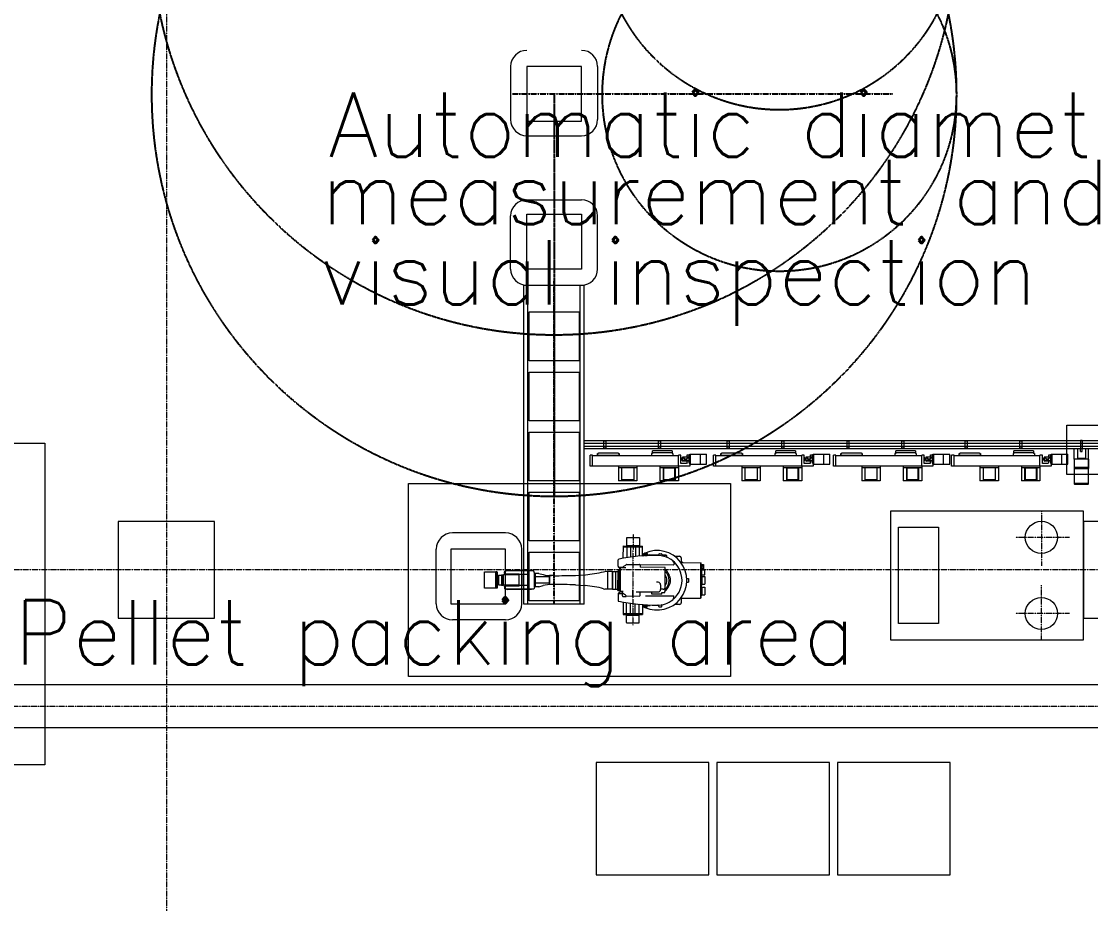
# Model space of a CAD drawing. Extents: x -59767 to 1106559, y -1290 to 1129522.
# Drawn here: x 79307 to 85953, y 280020 to 285505 of the extents above; entities that cross this region are included whole.
import ezdxf

# ---------------------------------------------------------------- set-up
doc = ezdxf.new("R2010")
doc.units = 0
doc.linetypes.add('CENTER', pattern=[2, 1.25, -0.25, 0.25, -0.25])
doc.linetypes.add('HID', pattern=[3, 2, -1])
doc.layers.add('1', color=2, linetype='CONTINUOUS')
for name, color, linetype, lineweight in [('COLUMN', 2, 'CONTINUOUS', 9), ('TEXT', 3, 'CONTINUOUS', 9), ('중간선', 5, 'CONTINUOUS', 9), ('중심선', 1, 'CENTER', 9)]:
    doc.layers.add(name, color=color, linetype=linetype, lineweight=lineweight)
doc.styles.get("Standard").update_dxf_attribs({"font": 'romans.shx', "bigfont": 'whtgtxt.shx'})

# ---------------------------------------------------------------- blocks, each defined once
blk = doc.blocks.new('column600')
at = {"layer": 'COLUMN', "linetype": 'Continuous'}
blk.add_lwpolyline([(-300, -300), (300, -300), (300, 300), (-300, 300)], close=True, dxfattribs=at)

msp = doc.modelspace()

# ---------------------------------------------------------------- linework, layer by layer
at = {"layer": '1', "linetype": 'CENTER', "lineweight": -3}
msp.add_line((82360.5, 285054.4), (84722.7, 285054.4), dxfattribs=at)
at = {"layer": '1', "linetype": 'HID'}
msp.add_line((82618.3, 285054.4), (82618.3, 282550.5, -1), dxfattribs=at)
at = {"layer": '1', "linetype": 'HID', "ltscale": 0.5}
for centre, radius in [((82618.3, 286054.4), 2500), ((82618.3, 285050.5), 2500), ((84018.3, 286054.4), 1100), ((84018.3, 285050.5), 1100)]:
    msp.add_circle(centre, radius, dxfattribs=at)
at = {"layer": '중간선'}
for p, q in [((82348, 285224.8), (82348, 284894)), ((82888.6, 285224.8), (82888.6, 284894)), ((82448, 284794), (82788.6, 284794)), ((82448, 284395.7), (82788.6, 284395.7)), ((82348, 283964.9), (82348, 284295.7)), ((82888.6, 283964.9), (82888.6, 284295.7)), ((82430.8, 283864.2), (82805.8, 283864.2)), ((82430.8, 281882.2), (82430.8, 283864.2)), ((82448, 283864.2), (82788.6, 283864.2)), ((82455.8, 281882.2), (82455.8, 283864.2)), ((82780.8, 281882.2), (82780.8, 283864.2)), ((82805.8, 281882.2), (82805.8, 283864.2)), ((82805.8, 282883.2), (86279.7, 282883.2)), ((82805.8, 282863.2), (86279.7, 282863.2)), ((82939, 282894.7), (82924.5, 282894.7)), ((82924.5, 282894.7), (82924.5, 282851.7)), ((82939, 282851.7), (82924.5, 282851.7)), ((82939, 282894.7), (82939, 282851.7)), ((83279, 282894.7), (83264.5, 282894.7)), ((83264.5, 282894.7), (83264.5, 282851.7)), ((83279, 282851.7), (83264.5, 282851.7)), ((83279, 282894.7), (83279, 282851.7)), ((83705.6, 282894.7), (83691.1, 282894.7)), ((83691.1, 282894.7), (83691.1, 282851.7)), ((83705.6, 282851.7), (83691.1, 282851.7)), ((83705.6, 282894.7), (83705.6, 282851.7)), ((84045.6, 282894.7), (84031.1, 282894.7)), ((84031.1, 282894.7), (84031.1, 282851.7)), ((84045.6, 282851.7), (84031.1, 282851.7)), ((84045.6, 282894.7), (84045.6, 282851.7)), ((84451.1, 282894.7), (84436.6, 282894.7)), ((84436.6, 282894.7), (84436.6, 282851.7)), ((84451.1, 282851.7), (84436.6, 282851.7)), ((84451.1, 282894.7), (84451.1, 282851.7)), ((84791.1, 282894.7), (84776.6, 282894.7)), ((84776.6, 282894.7), (84776.6, 282851.7)), ((84791.1, 282851.7), (84776.6, 282851.7)), ((84791.1, 282894.7), (84791.1, 282851.7)), ((85185.9, 282894.7), (85171.4, 282894.7)), ((85171.4, 282894.7), (85171.4, 282851.7)), ((85185.9, 282851.7), (85171.4, 282851.7)), ((85185.9, 282894.7), (85185.9, 282851.7)), ((85525.9, 282894.7), (85511.4, 282894.7)), ((85511.4, 282894.7), (85511.4, 282851.7)), ((85525.9, 282851.7), (85511.4, 282851.7)), ((85525.9, 282894.7), (85525.9, 282851.7)), ((85891, 282895.2), (85891, 282900.2)), ((85891, 282900.2), (85900, 282900.2)), ((85891, 282895.2), (85891, 282851.2)), ((85900, 282895.2), (85900, 282900.2)), ((85900, 282895.2), (85900, 282851.2)), ((82857.1, 282807.7), (82842.1, 282807.7)), ((82842.1, 282738.7), (82842.1, 282807.7)), ((82857.1, 282738.7), (82857.1, 282807.7)), ((83390.9, 282804.7), (82857.1, 282804.7)), ((82888.8, 282817.7), (82894.3, 282817.7)), ((82888.8, 282805.7), (82888.8, 282817.7)), ((83021.8, 282805.7), (82888.8, 282805.7)), ((82894.3, 282822.7), (83016.3, 282822.7)), ((82894.3, 282817.7), (82894.3, 282822.7)), ((83016.3, 282822.7), (83016.3, 282817.7)), ((83016.3, 282817.7), (83021.8, 282817.7)), ((83021.8, 282817.7), (83021.8, 282805.7)), ((83224.1, 282817.7), (83224.1, 282805.7)), ((83229.6, 282817.7), (83224.1, 282817.7)), ((83224.1, 282805.7), (83357.1, 282805.7)), ((83351.6, 282834.7), (83229.6, 282834.7)), ((83229.6, 282822.7), (83229.6, 282834.7)), ((83351.6, 282822.7), (83229.6, 282822.7)), ((83229.6, 282822.7), (83229.6, 282817.7)), ((83351.6, 282834.7), (83351.6, 282822.7)), ((83351.6, 282822.7), (83351.6, 282817.7)), ((83357.1, 282817.7), (83351.6, 282817.7)), ((83357.1, 282817.7), (83357.1, 282805.7)), ((83390.9, 282738.7), (83390.9, 282807.7)), ((83405.9, 282807.7), (83390.9, 282807.7)), ((83405.9, 282756.7), (83405.9, 282807.7)), ((83409.9, 282791.7), (83405.9, 282791.7)), ((83409.9, 282775.7), (83409.9, 282791.7)), ((83416.4, 282787.7), (83409.9, 282787.7)), ((83416.4, 282796.2), (83416.4, 282771.2)), ((83416.4, 282796.2), (83456.4, 282771.2)), ((83416.4, 282771.2), (83456.4, 282796.2)), ((83445.9, 282810.7), (83460.9, 282810.7)), ((83445.9, 282796.2), (83445.9, 282810.7)), ((83456.4, 282796.2), (83456.4, 282771.2)), ((83456.4, 282790.7), (83457.9, 282790.7)), ((83457.9, 282808.7), (83460.9, 282808.7)), ((83457.9, 282758.7), (83457.9, 282808.7)), ((83460.9, 282814.7), (83565.4, 282814.7)), ((83460.9, 282752.7), (83460.9, 282814.7)), ((83460.9, 282810.7), (83460.9, 282738.7)), ((83466.9, 282752.7), (83466.9, 282814.7)), ((83527.4, 282752.7), (83527.4, 282814.7)), ((83565.4, 282752.7), (83565.4, 282814.7)), ((83623.7, 282807.7), (83608.7, 282807.7)), ((83608.7, 282738.7), (83608.7, 282807.7)), ((83623.7, 282738.7), (83623.7, 282807.7)), ((84157.5, 282804.7), (83623.7, 282804.7)), ((83655.4, 282817.7), (83660.9, 282817.7)), ((83655.4, 282805.7), (83655.4, 282817.7)), ((83788.4, 282805.7), (83655.4, 282805.7)), ((83660.9, 282822.7), (83782.9, 282822.7)), ((83660.9, 282817.7), (83660.9, 282822.7)), ((83782.9, 282822.7), (83782.9, 282817.7)), ((83782.9, 282817.7), (83788.4, 282817.7)), ((83788.4, 282817.7), (83788.4, 282805.7)), ((83990.7, 282817.7), (83990.7, 282805.7)), ((83996.2, 282817.7), (83990.7, 282817.7)), ((83990.7, 282805.7), (84123.7, 282805.7)), ((84118.2, 282834.7), (83996.2, 282834.7)), ((83996.2, 282822.7), (83996.2, 282834.7)), ((84118.2, 282822.7), (83996.2, 282822.7)), ((83996.2, 282822.7), (83996.2, 282817.7)), ((84118.2, 282834.7), (84118.2, 282822.7)), ((84118.2, 282822.7), (84118.2, 282817.7)), ((84123.7, 282817.7), (84118.2, 282817.7)), ((84123.7, 282817.7), (84123.7, 282805.7)), ((84157.5, 282738.7), (84157.5, 282807.7)), ((84172.5, 282807.7), (84157.5, 282807.7)), ((84172.5, 282756.7), (84172.5, 282807.7)), ((84176.5, 282791.7), (84172.5, 282791.7)), ((84176.5, 282775.7), (84176.5, 282791.7)), ((84183, 282787.7), (84176.5, 282787.7)), ((84183, 282796.2), (84183, 282771.2)), ((84183, 282796.2), (84223, 282771.2)), ((84183, 282771.2), (84223, 282796.2)), ((84212.5, 282810.7), (84227.5, 282810.7)), ((84212.5, 282796.2), (84212.5, 282810.7)), ((84223, 282796.2), (84223, 282771.2)), ((84223, 282790.7), (84224.5, 282790.7)), ((84224.5, 282808.7), (84227.5, 282808.7)), ((84224.5, 282758.7), (84224.5, 282808.7)), ((84227.5, 282814.7), (84332, 282814.7)), ((84227.5, 282752.7), (84227.5, 282814.7)), ((84227.5, 282810.7), (84227.5, 282738.7)), ((84233.5, 282752.7), (84233.5, 282814.7)), ((84294, 282752.7), (84294, 282814.7)), ((84332, 282752.7), (84332, 282814.7)), ((84369.2, 282807.7), (84354.2, 282807.7)), ((84354.2, 282738.7), (84354.2, 282807.7)), ((84369.2, 282738.7), (84369.2, 282807.7)), ((84903, 282804.7), (84369.2, 282804.7)), ((84400.9, 282817.7), (84406.4, 282817.7)), ((84400.9, 282805.7), (84400.9, 282817.7)), ((84533.9, 282805.7), (84400.9, 282805.7)), ((84406.4, 282822.7), (84528.4, 282822.7)), ((84406.4, 282817.7), (84406.4, 282822.7)), ((84528.4, 282822.7), (84528.4, 282817.7)), ((84528.4, 282817.7), (84533.9, 282817.7)), ((84533.9, 282817.7), (84533.9, 282805.7)), ((84736.2, 282817.7), (84736.2, 282805.7)), ((84741.7, 282817.7), (84736.2, 282817.7)), ((84736.2, 282805.7), (84869.2, 282805.7)), ((84863.7, 282834.7), (84741.7, 282834.7)), ((84741.7, 282822.7), (84741.7, 282834.7)), ((84863.7, 282822.7), (84741.7, 282822.7)), ((84741.7, 282822.7), (84741.7, 282817.7)), ((84863.7, 282834.7), (84863.7, 282822.7)), ((84863.7, 282822.7), (84863.7, 282817.7)), ((84869.2, 282817.7), (84863.7, 282817.7)), ((84869.2, 282817.7), (84869.2, 282805.7)), ((84903, 282738.7), (84903, 282807.7)), ((84918, 282807.7), (84903, 282807.7)), ((84918, 282756.7), (84918, 282807.7)), ((84922, 282791.7), (84918, 282791.7)), ((84922, 282775.7), (84922, 282791.7)), ((84928.5, 282787.7), (84922, 282787.7)), ((84928.5, 282796.2), (84928.5, 282771.2)), ((84928.5, 282796.2), (84968.5, 282771.2)), ((84928.5, 282771.2), (84968.5, 282796.2)), ((84958, 282810.7), (84973, 282810.7)), ((84958, 282796.2), (84958, 282810.7)), ((84968.5, 282796.2), (84968.5, 282771.2)), ((84968.5, 282790.7), (84970, 282790.7)), ((84970, 282808.7), (84973, 282808.7)), ((84970, 282758.7), (84970, 282808.7)), ((84973, 282814.7), (85077.5, 282814.7)), ((84973, 282752.7), (84973, 282814.7)), ((84973, 282810.7), (84973, 282738.7)), ((84979, 282752.7), (84979, 282814.7)), ((85039.5, 282752.7), (85039.5, 282814.7)), ((85077.5, 282752.7), (85077.5, 282814.7)), ((85104, 282807.7), (85089, 282807.7)), ((85089, 282738.7), (85089, 282807.7)), ((85104, 282738.7), (85104, 282807.7)), ((85637.8, 282804.7), (85104, 282804.7)), ((85135.7, 282817.7), (85141.2, 282817.7)), ((85135.7, 282805.7), (85135.7, 282817.7)), ((85268.7, 282805.7), (85135.7, 282805.7)), ((85141.2, 282822.7), (85263.2, 282822.7)), ((85141.2, 282817.7), (85141.2, 282822.7)), ((85263.2, 282822.7), (85263.2, 282817.7)), ((85263.2, 282817.7), (85268.7, 282817.7)), ((85268.7, 282817.7), (85268.7, 282805.7)), ((85471, 282817.7), (85471, 282805.7)), ((85476.5, 282817.7), (85471, 282817.7)), ((85471, 282805.7), (85604, 282805.7)), ((85598.5, 282834.7), (85476.5, 282834.7)), ((85476.5, 282822.7), (85476.5, 282834.7)), ((85598.5, 282822.7), (85476.5, 282822.7)), ((85476.5, 282822.7), (85476.5, 282817.7)), ((85598.5, 282834.7), (85598.5, 282822.7)), ((85598.5, 282822.7), (85598.5, 282817.7)), ((85604, 282817.7), (85598.5, 282817.7)), ((85604, 282817.7), (85604, 282805.7)), ((85637.8, 282738.7), (85637.8, 282807.7)), ((85652.8, 282807.7), (85637.8, 282807.7)), ((85652.8, 282756.7), (85652.8, 282807.7)), ((85656.8, 282791.7), (85652.8, 282791.7)), ((85656.8, 282775.7), (85656.8, 282791.7)), ((85663.3, 282787.7), (85656.8, 282787.7)), ((85663.3, 282796.2), (85663.3, 282771.2)), ((85663.3, 282796.2), (85703.3, 282771.2)), ((85663.3, 282771.2), (85703.3, 282796.2)), ((85692.8, 282810.7), (85707.8, 282810.7)), ((85692.8, 282796.2), (85692.8, 282810.7)), ((85703.3, 282796.2), (85703.3, 282771.2)), ((85703.3, 282790.7), (85704.8, 282790.7)), ((85704.8, 282808.7), (85707.8, 282808.7)), ((85704.8, 282758.7), (85704.8, 282808.7)), ((85707.8, 282814.7), (85812.3, 282814.7)), ((85707.8, 282752.7), (85707.8, 282814.7)), ((85707.8, 282810.7), (85707.8, 282738.7)), ((85713.8, 282752.7), (85713.8, 282814.7)), ((85774.3, 282752.7), (85774.3, 282814.7)), ((85812.3, 282752.7), (85812.3, 282814.7)), ((85850.5, 282782), (85850.5, 282851.2)), ((85870.5, 282847), (85870.5, 282787)), ((85920.5, 282847), (85870.5, 282847)), ((85920.5, 282787), (85870.5, 282787)), ((85891, 282831.2), (85891, 282851.2)), ((85891, 282831.2), (85900, 282831.2)), ((85900, 282831.2), (85900, 282851.2)), ((85920.5, 282847), (85920.5, 282787)), ((85940.5, 282782), (85940.5, 282851.2)), ((83258.9, 282738.7), (82842.1, 282738.7)), ((83017.7, 282738.7), (83017.7, 282648.7)), ((83132.7, 282738.7), (83017.7, 282738.7)), ((83132.7, 282728.7), (83017.7, 282728.7)), ((83037.7, 282728.7), (83037.7, 282653.7)), ((83112.7, 282728.7), (83112.7, 282653.7)), ((83132.7, 282738.7), (83132.7, 282648.7)), ((83460.9, 282738.7), (83258.9, 282738.7)), ((83390.9, 282738.7), (83275.9, 282738.7)), ((83275.9, 282738.7), (83275.9, 282648.7)), ((83390.9, 282728.7), (83275.9, 282728.7)), ((83295.9, 282728.7), (83295.9, 282653.7)), ((83298.2, 282724.1), (83298.2, 282658.3)), ((83366.3, 282726.4), (83300.5, 282726.4)), ((83368.6, 282658.3), (83368.6, 282724.1)), ((83370.9, 282728.7), (83370.9, 282653.7)), ((83390.9, 282738.7), (83390.9, 282648.7)), ((83409.9, 282775.7), (83405.9, 282775.7)), ((83440.9, 282756.7), (83405.9, 282756.7)), ((83416.4, 282779.7), (83409.9, 282779.7)), ((83445.9, 282761.7), (83440.9, 282756.7)), ((83445.9, 282761.7), (83445.9, 282771.2)), ((83456.4, 282776.7), (83457.9, 282776.7)), ((83457.9, 282758.7), (83460.9, 282758.7)), ((83459.9, 282758.9), (83468.2, 282758.9)), ((83460.9, 282752.7), (83565.4, 282752.7)), ((84025.5, 282738.7), (83608.7, 282738.7)), ((83784.4, 282738.7), (83784.4, 282648.7)), ((83899.4, 282738.7), (83784.4, 282738.7)), ((83899.4, 282728.7), (83784.4, 282728.7)), ((83804.4, 282728.7), (83804.4, 282653.7)), ((83879.4, 282728.7), (83879.4, 282653.7)), ((83899.4, 282738.7), (83899.4, 282648.7)), ((84227.5, 282738.7), (84025.5, 282738.7)), ((84157.5, 282738.7), (84042.5, 282738.7)), ((84042.5, 282738.7), (84042.5, 282648.7)), ((84157.5, 282728.7), (84042.5, 282728.7)), ((84062.5, 282728.7), (84062.5, 282653.7)), ((84064.8, 282724.1), (84064.8, 282658.3)), ((84132.9, 282726.4), (84067.1, 282726.4)), ((84135.2, 282658.3), (84135.2, 282724.1)), ((84137.5, 282728.7), (84137.5, 282653.7)), ((84157.5, 282738.7), (84157.5, 282648.7)), ((84176.5, 282775.7), (84172.5, 282775.7)), ((84207.5, 282756.7), (84172.5, 282756.7)), ((84183, 282779.7), (84176.5, 282779.7)), ((84212.5, 282761.7), (84207.5, 282756.7)), ((84212.5, 282761.7), (84212.5, 282771.2)), ((84223, 282776.7), (84224.5, 282776.7)), ((84224.5, 282758.7), (84227.5, 282758.7)), ((84226.5, 282758.9), (84234.8, 282758.9)), ((84227.5, 282752.7), (84332, 282752.7)), ((84771, 282738.7), (84354.2, 282738.7)), ((84529.9, 282738.7), (84529.9, 282648.7)), ((84644.9, 282738.7), (84529.9, 282738.7)), ((84644.9, 282728.7), (84529.9, 282728.7)), ((84549.9, 282728.7), (84549.9, 282653.7)), ((84624.9, 282728.7), (84624.9, 282653.7)), ((84644.9, 282738.7), (84644.9, 282648.7)), ((84973, 282738.7), (84771, 282738.7)), ((84903, 282738.7), (84788, 282738.7)), ((84788, 282738.7), (84788, 282648.7)), ((84903, 282728.7), (84788, 282728.7)), ((84808, 282728.7), (84808, 282653.7)), ((84810.3, 282724.1), (84810.3, 282658.3)), ((84878.4, 282726.4), (84812.6, 282726.4)), ((84880.7, 282658.3), (84880.7, 282724.1)), ((84883, 282728.7), (84883, 282653.7)), ((84903, 282738.7), (84903, 282648.7)), ((84922, 282775.7), (84918, 282775.7)), ((84953, 282756.7), (84918, 282756.7)), ((84928.5, 282779.7), (84922, 282779.7)), ((84958, 282761.7), (84953, 282756.7)), ((84958, 282761.7), (84958, 282771.2)), ((84968.5, 282776.7), (84970, 282776.7)), ((84970, 282758.7), (84973, 282758.7)), ((84972, 282758.9), (84980.3, 282758.9)), ((84973, 282752.7), (85077.5, 282752.7)), ((85505.8, 282738.7), (85089, 282738.7)), ((85264.7, 282738.7), (85264.7, 282648.7)), ((85379.7, 282738.7), (85264.7, 282738.7)), ((85379.7, 282728.7), (85264.7, 282728.7)), ((85284.7, 282728.7), (85284.7, 282653.7)), ((85359.7, 282728.7), (85359.7, 282653.7)), ((85379.7, 282738.7), (85379.7, 282648.7)), ((85707.8, 282738.7), (85505.8, 282738.7)), ((85637.8, 282738.7), (85522.8, 282738.7)), ((85522.8, 282738.7), (85522.8, 282648.7)), ((85637.8, 282728.7), (85522.8, 282728.7)), ((85542.8, 282728.7), (85542.8, 282653.7)), ((85545.1, 282724.1), (85545.1, 282658.3)), ((85613.2, 282726.4), (85547.4, 282726.4)), ((85615.5, 282658.3), (85615.5, 282724.1)), ((85617.8, 282728.7), (85617.8, 282653.7)), ((85637.8, 282738.7), (85637.8, 282648.7)), ((85656.8, 282775.7), (85652.8, 282775.7)), ((85687.8, 282756.7), (85652.8, 282756.7)), ((85663.3, 282779.7), (85656.8, 282779.7)), ((85692.8, 282761.7), (85687.8, 282756.7)), ((85692.8, 282761.7), (85692.8, 282771.2)), ((85703.3, 282776.7), (85704.8, 282776.7)), ((85704.8, 282758.7), (85707.8, 282758.7)), ((85706.8, 282758.9), (85715.1, 282758.9)), ((85707.8, 282752.7), (85812.3, 282752.7)), ((85850.5, 282782), (85850.5, 282733)), ((85940.5, 282782), (85850.5, 282782)), ((85850.5, 282733), (85940.5, 282733)), ((85850.5, 282732), (85850.5, 282725)), ((85940.5, 282732), (85850.5, 282732)), ((85850.5, 282725), (85940.5, 282725)), ((85851, 282725), (85851, 282633)), ((85851.5, 282733), (85851.5, 282732)), ((85851.5, 282732), (85939.5, 282732)), ((85939.5, 282733), (85939.5, 282732)), ((85940, 282633), (85940, 282725)), ((85940.5, 282782), (85940.5, 282733)), ((85940.5, 282733), (85940.5, 282782)), ((85940.5, 282732), (85940.5, 282725)), ((83112.7, 282653.7), (83037.7, 282653.7)), ((83370.9, 282653.7), (83295.9, 282653.7)), ((83300.5, 282656), (83366.3, 282656)), ((83879.4, 282653.7), (83804.4, 282653.7)), ((84137.5, 282653.7), (84062.5, 282653.7)), ((84067.1, 282656), (84132.9, 282656)), ((84624.9, 282653.7), (84549.9, 282653.7)), ((84883, 282653.7), (84808, 282653.7)), ((84812.6, 282656), (84878.4, 282656)), ((85359.7, 282653.7), (85284.7, 282653.7)), ((85617.8, 282653.7), (85542.8, 282653.7)), ((85547.4, 282656), (85613.2, 282656)), ((83132.7, 282648.7), (83017.7, 282648.7)), ((83390.9, 282648.7), (83275.9, 282648.7)), ((83899.4, 282648.7), (83784.4, 282648.7)), ((84157.5, 282648.7), (84042.5, 282648.7)), ((84644.9, 282648.7), (84529.9, 282648.7)), ((84903, 282648.7), (84788, 282648.7)), ((85379.7, 282648.7), (85264.7, 282648.7)), ((85637.8, 282648.7), (85522.8, 282648.7)), ((85851, 282633), (85940, 282633)), ((85851.5, 282633), (85851.5, 282629)), ((85851.5, 282629), (85853.5, 282627)), ((85851.5, 282629), (85939.5, 282629)), ((85853.5, 282627), (85937.5, 282627)), ((85937.5, 282627), (85939.5, 282629)), ((85939.5, 282629), (85939.5, 282633)), ((85908.2, 282460.1), (84708.2, 282460.1)), ((84708.2, 282460.1), (84708.2, 281660.1)), ((85908.2, 281660.1), (85908.2, 282460.1)), ((82316.7, 282324.3), (81985.9, 282324.3)), ((83068.7, 282293.3), (83068.6, 282247.3)), ((83070.7, 282295.3), (83146.7, 282295.2)), ((83148.7, 282293.2), (83148.6, 282247.2)), ((81885.9, 281883.7), (81885.9, 282224.3)), ((82417.4, 281883.7), (82417.4, 282224.3)), ((83048.4, 282166.8), (83048.6, 282243.4)), ((83048.6, 282243.4), (83168.6, 282243.1)), ((83048.6, 282243.4), (83168.6, 282243.1)), ((83048.6, 282237.4), (83168.6, 282237.1)), ((83068.6, 282247.3), (83148.6, 282247.2)), ((83069.1, 282247.3), (83069.1, 282243.3)), ((83069.6, 282243.3), (83069.4, 282170.3)), ((83093.6, 282237.3), (83093.4, 282173.9)), ((83123.6, 282237.2), (83123.5, 282177.6)), ((83147.6, 282243.2), (83147.5, 282180)), ((83148.1, 282247.2), (83148.1, 282243.2)), ((83168.5, 282181.8), (83168.6, 282243.1)), ((83168.5, 282187.6), (83180.5, 282187.6)), ((83180.5, 282197.1), (83180.5, 282183.1)), ((83180.5, 282197.1), (83180.7, 282197.1)), ((83181.5, 282197.1), (83181.5, 282183.1)), ((83185.5, 282197.1), (83185.5, 282183.1)), ((83186.3, 282197.1), (83190.7, 282197.1)), ((83191.5, 282197.1), (83191.5, 282183.1)), ((83195.5, 282197.1), (83195.5, 282183.4)), ((83196.3, 282197.1), (83196.5, 282197.1)), ((83196.5, 282197.1), (83196.5, 282183.5)), ((83196.5, 282187.6), (83212, 282187.6)), ((83269.5, 282192), (83269.5, 282189.8)), ((83272.5, 282194.9), (83284.5, 282194.9)), ((83287.5, 282191.9), (83287.5, 282186.3)), ((83016.3, 282116.8), (83016.4, 282156.5)), ((83062.1, 282122.6), (83049.7, 282115.5)), ((83068.4, 282128.3), (83148.4, 282128.2)), ((83151.4, 282127.2), (83360.4, 282126.8)), ((83153.4, 282123.2), (83153.3, 282110.7)), ((83180.5, 282185.1), (83196.5, 282185.1)), ((83180.5, 282183.1), (83189.2, 282183.1)), ((83267.6, 282186), (83215.5, 282186)), ((83265.5, 282185), (83216.3, 282185)), ((83314.5, 282185.9), (83287.5, 282185.9)), ((83315.5, 282184.9), (83287.6, 282184.9)), ((83314.5, 282184.9), (83314.5, 282185.9)), ((83318.5, 282175.6), (83318.5, 282181.9)), ((83363.4, 282134.7), (83363.4, 282129.8)), ((83366.7, 282179.8), (83398.5, 282179.7)), ((83407.1, 282139.7), (83528.4, 282139.5)), ((83408.4, 282169.7), (83408.4, 282149.7)), ((83528.4, 282139.5), (83528, 281919.5)), ((83528.4, 282138.5), (83531.6, 282138.5)), ((83531.5, 282116.8), (83531.6, 282138.5)), ((83531.6, 282128.1), (83546.6, 282128)), ((83531.6, 282123.5), (83538.6, 282123.4)), ((83538.5, 282101.5), (83538.6, 282123.4)), ((83546.6, 282128), (83546.5, 282112.5)), ((82184.8, 281981.9), (82185, 282081.9)), ((82185, 282081.9), (82265, 282081.8)), ((82255.1, 281981.8), (82255.3, 282081.8)), ((82261.3, 282081.8), (82255.3, 282081.8)), ((82261.1, 281981.8), (82261.3, 282081.8)), ((82265, 282081.8), (82264.8, 281981.8)), ((82265, 282064.3), (82267.3, 282064.3)), ((82267.1, 281999.3), (82267.3, 282064.3)), ((82267.6, 282007), (82267.7, 282056.5)), ((82267.7, 282056.5), (82271.7, 282056.5)), ((82271.7, 282062.7), (82271.6, 282000.7)), ((82271.7, 282062.7), (82292.2, 282062.7)), ((82292.2, 282063.2), (82292.1, 282000.2)), ((82292.2, 282063.2), (82296.2, 282063.2)), ((82296.2, 282063.7), (82296.1, 281999.7)), ((82296.2, 282063.7), (82304.2, 282063.7)), ((82304.1, 281999.2), (82304.2, 282064.2)), ((82400.2, 282064), (82304.2, 282064.2)), ((82310.8, 282071.7), (82310.8, 282083.5)), ((82311, 282084.8), (82311.7, 282087.6)), ((82491.6, 282087.9), (82312.5, 282088.2)), ((82400.8, 282068.5), (82313.8, 282068.7)), ((82323.3, 282088.2), (82328, 282090.8)), ((82327.2, 282064.1), (82327.3, 282065.6)), ((82327.3, 282065.6), (82389.3, 282065.5)), ((82476.1, 282090.6), (82328, 282090.8)), ((82328.3, 282065.6), (82328.3, 282068.6)), ((82388.3, 282065.5), (82388.3, 282068.5)), ((82389.2, 282064), (82389.3, 282065.5)), ((82400.1, 282000.1), (82400.2, 282064)), ((82401.8, 282067), (82401.8, 282067.5)), ((82465.1, 282065.9), (82402.8, 282066)), ((82428.1, 282007), (82428.2, 282056)), ((82480.8, 282087.9), (82476.1, 282090.6)), ((82495.6, 282075.1), (82492.4, 282087.3)), ((82497.1, 281989.6), (82497.3, 282073.1)), ((82497.3, 282072.8), (82501.3, 282072.8)), ((82501.1, 281989.8), (82501.3, 282072.8)), ((82501.1, 281989.8), (82501.3, 282072.8)), ((82501.3, 282072.8), (82501.1, 281989.8)), ((82524, 282072.8), (82501.3, 282072.8)), ((82524, 282072.8), (82550.8, 282065.6)), ((82614.7, 282058.6), (82602.6, 282058.7)), ((82750.5, 282060.3), (82812.5, 282064.6)), ((82926, 282083.3), (82934.3, 282085.6)), ((82979.3, 282085.5), (82934.3, 282085.6)), ((82952.6, 281975.5), (82952.8, 282085.5)), ((82979.3, 282085.5), (82979.1, 281975.5)), ((82980.3, 282072.5), (82979.3, 282072.5)), ((82980.3, 282085.5), (82980.1, 281975.5)), ((82980.3, 282085.5), (82980.1, 281975.5)), ((82980.3, 282085.5), (83015.3, 282085.4)), ((82999.8, 282085.4), (82999.6, 281975.4)), ((83015.3, 282087.9), (83015.1, 281972.9)), ((83015.1, 281975.4), (83015.3, 282087.9)), ((83015.3, 282087.9), (83021.8, 282087.9)), ((83018.6, 282112.1), (83046.2, 282112.1)), ((83019.9, 282109.1), (83030.7, 282100)), ((83021.6, 281963.9), (83021.8, 282096.9)), ((83021.6, 281963.9), (83021.8, 282096.9)), ((83028.8, 282096.9), (83021.8, 282096.9)), ((83028.8, 282096.9), (83021.8, 282096.9)), ((83028.8, 282098.1), (83028.6, 281962.9)), ((83030.8, 282100.9), (83030.8, 282108.4)), ((83063.8, 282108.3), (83030.8, 282108.4)), ((83046, 282111.8), (83044, 282108.4)), ((83308.3, 282110.4), (83153.3, 282110.7)), ((83308.1, 281985.9), (83308.3, 282110.4)), ((83531.2, 281946.8), (83531.5, 282116.8)), ((83531.4, 282062), (83535.7, 282062)), ((83531.4, 282059.1), (83533.4, 282059.1)), ((83531.5, 282118), (83538.5, 282118)), ((83531.5, 282107), (83538.5, 282107)), ((83531.5, 282101.5), (83538.5, 282101.5)), ((83531.5, 282097), (83535.8, 282097)), ((83533, 282062), (83533.1, 282097)), ((83533.4, 282059.1), (83533.2, 281933.1)), ((83533.4, 282055), (83535.7, 282055)), ((83535.7, 282055), (83535.6, 282004)), ((83535.7, 282062), (83535.8, 282097)), ((83535.8, 282096.9), (83546.5, 282096.9)), ((83535.8, 282095.5), (83555.7, 282095.4)), ((83535.8, 282063.5), (83555.7, 282063.4)), ((83538.5, 282106.5), (83538.5, 282112.5)), ((83538.5, 282104.7), (83546.5, 282104.7)), ((83538.6, 282120.3), (83546.6, 282120.2)), ((83546.5, 282112.5), (83546.5, 282096.9)), ((83555.7, 282063.4), (83555.7, 282095.4)), ((82264.9, 282004.3), (82267.1, 282004.3)), ((82264.9, 281999.3), (82267.1, 281999.3)), ((82267.2, 282050.8), (82267.7, 282050.8)), ((82267.2, 282012.8), (82267.7, 282012.8)), ((82267.7, 282012.8), (82267.6, 282007)), ((82267.6, 282007), (82271.6, 282007)), ((82271.6, 282000.7), (82292.1, 282000.7)), ((82292.1, 282000.2), (82296.1, 282000.2)), ((82296.1, 281999.7), (82304.1, 281999.7)), ((82399.1, 281999), (82304.1, 281999.2)), ((82310.6, 281990.7), (82309.4, 281990.7)), ((82309.4, 281990.7), (82309.4, 281980.7)), ((82310.6, 281988.7), (82310.6, 281990.7)), ((82310.6, 281988.7), (82310.6, 281979.8)), ((82400.6, 281993.5), (82313.6, 281993.7)), ((82327.1, 281999.2), (82327.1, 281997.6)), ((82327.1, 281997.6), (82389.1, 281997.5)), ((82328.1, 281994.6), (82388.1, 281994.5)), ((82328.1, 281993.6), (82328.1, 281994.6)), ((82328.9, 281994.6), (82328.9, 281997.6)), ((82387.4, 281994.5), (82387.4, 281997.5)), ((82388.1, 281993.5), (82388.1, 281994.5)), ((82389.1, 281999.1), (82389.1, 281997.5)), ((82401.6, 281996), (82401.6, 281994.5)), ((82465, 281996.9), (82402.6, 281997)), ((82495.5, 281987.6), (82492.2, 281975.4)), ((82497.1, 281989.8), (82501.1, 281989.8)), ((82523.9, 281989.8), (82501.1, 281989.8)), ((82523.9, 281989.8), (82550.7, 281996.9)), ((82614.6, 282003.6), (82602.5, 282003.7)), ((82614.6, 282003.6), (82614.9, 282003.6)), ((82750.4, 282001.4), (82812.4, 281997)), ((82980.1, 281988.5), (82979.1, 281988.5)), ((83264.5, 282017.5), (83255.5, 282017.5)), ((83280.4, 282001.4), (83280.4, 281973.4)), ((83442.8, 282018.6), (83452.7, 282018.6)), ((83442.9, 282040.6), (83452.7, 282040.6)), ((83452.7, 282040.6), (83452.7, 282018.6)), ((83533.3, 282004), (83535.6, 282004)), ((83533.3, 281989), (83535.6, 281989)), ((83535.6, 281989), (83535.5, 281938)), ((83535.6, 282006.4), (83555.5, 282006.4)), ((83535.7, 282052.5), (83555.6, 282052.5)), ((83555.6, 282052.5), (83555.5, 282006.4)), ((82264.8, 281981.8), (82184.8, 281981.9)), ((82261.1, 281981.8), (82255.1, 281981.8)), ((82310.6, 281980.7), (82309.4, 281980.7)), ((82310.8, 281978.5), (82311.5, 281975.8)), ((82491.4, 281974.9), (82312.3, 281975.2)), ((82323.1, 281975.2), (82327.8, 281972.4)), ((82475.9, 281972.2), (82327.8, 281972.4)), ((82480.6, 281974.9), (82475.9, 281972.2)), ((82925.8, 281977.8), (82934.1, 281975.6)), ((82925.8, 281977.8), (82934.1, 281975.6)), ((82979.1, 281975.5), (82934.1, 281975.6)), ((82980.1, 281975.5), (83015.1, 281975.4)), ((82980.1, 281975.5), (83015.1, 281975.4)), ((82999.6, 281975.4), (83015.1, 281975.4)), ((83014.1, 281969.4), (83014.1, 281975.4)), ((83021.6, 281969.4), (83014.1, 281969.4)), ((83014.6, 281969.4), (83014.6, 281969.2)), ((83014.6, 281969.2), (83021.6, 281969.2)), ((83015.1, 281975.4), (83015.1, 281972.9)), ((83015.1, 281975.4), (83015.1, 281972.9)), ((83015.1, 281972.9), (83021.6, 281972.9)), ((83015.1, 281969.2), (83015.1, 281965.4)), ((83021.6, 281965.4), (83015.1, 281965.4)), ((83016, 281944), (83016, 281904.1)), ((83019.2, 281948.7), (83041.7, 281948.6)), ((83019.6, 281951.7), (83033, 281962.9)), ((83028.6, 281963.9), (83021.6, 281963.9)), ((83028.6, 281962.9), (83047.6, 281962.9)), ((83045.7, 281948.9), (83037.8, 281962.9)), ((83043.3, 281932.4), (83043.3, 281952.4)), ((83046.3, 281929.4), (83064.3, 281929.3)), ((83061.7, 281938.1), (83049.4, 281945.2)), ((83067.3, 281932.3), (83067.3, 281932.4)), ((83068, 281932.3), (83148, 281932.2)), ((83108, 281925), (83108.1, 281968.8)), ((83127.4, 281957.7), (83264.4, 281957.5)), ((83153, 281937.2), (83153.1, 281957.2)), ((83186.7, 281933.1), (83360, 281932.8)), ((83225.8, 281946.5), (83225.8, 281957.7)), ((83225.8, 281943), (83225.8, 281946.5)), ((83287.8, 281942.9), (83225.8, 281943)), ((83296.1, 281973.9), (83280.4, 281973.9)), ((83303.5, 281951.9), (83286.7, 281951.9)), ((83287.8, 281946.4), (83287.8, 281952.4)), ((83287.8, 281942.9), (83287.8, 281946.4)), ((83307.7, 281966.9), (83307.8, 281982.5)), ((83363, 281924.9), (83363, 281929.8)), ((83531.2, 281920.5), (83531.2, 281946.8)), ((83531.2, 281933.1), (83533.2, 281933.1)), ((83533.2, 281938), (83535.5, 281938)), ((83535.5, 281940.4), (83555.4, 281940.4)), ((83535.6, 281986.5), (83555.5, 281986.5)), ((83555.5, 281986.5), (83555.4, 281940.4)), ((82805.8, 281882.2), (82430.8, 281882.2)), ((83047.9, 281893.9), (83047.8, 281817.4)), ((83068.8, 281817.3), (83068.9, 281890.3)), ((83092.8, 281823.3), (83092.9, 281886.7)), ((83122.8, 281823.2), (83122.9, 281882.8)), ((83146.8, 281817.2), (83146.9, 281880.3)), ((83167.9, 281878.5), (83167.8, 281817.1)), ((83167.9, 281872.6), (83179.9, 281872.6)), ((83179.9, 281877.1), (83188.7, 281877.1)), ((83179.9, 281863.1), (83179.9, 281877.1)), ((83179.9, 281875.1), (83195.9, 281875.1)), ((83179.9, 281863.1), (83180.1, 281863.1)), ((83180.9, 281863.1), (83180.9, 281877.1)), ((83184.9, 281863.1), (83184.9, 281877.1)), ((83185.7, 281863.1), (83190.1, 281863.1)), ((83190.9, 281863.1), (83190.9, 281877.1)), ((83194.9, 281863.1), (83194.9, 281876.7)), ((83195.7, 281863.1), (83195.9, 281863.1)), ((83195.9, 281863.1), (83195.9, 281876.7)), ((83195.9, 281872.6), (83211.4, 281872.6)), ((83268.9, 281868), (83268.9, 281870.1)), ((83271.9, 281864.9), (83283.9, 281864.9)), ((83286.9, 281867.9), (83286.9, 281873.6)), ((83397.9, 281879.7), (83366.2, 281879.8)), ((83406.7, 281919.7), (83528, 281919.5)), ((83408, 281909.7), (83407.9, 281889.7)), ((83528, 281920.5), (83531.2, 281920.5)), ((83047.8, 281823.4), (83167.8, 281823.1)), ((83047.8, 281817.4), (83167.8, 281817.1)), ((83047.8, 281817.4), (83167.8, 281817.1)), ((83148.3, 281817.2), (83067.3, 281817.3)), ((83067.7, 281767.3), (83067.8, 281813.3)), ((83067.8, 281813.3), (83147.8, 281813.2)), ((83068.3, 281813.3), (83068.3, 281817.3)), ((83147.3, 281813.2), (83147.3, 281817.2)), ((83147.7, 281767.2), (83147.8, 281813.2)), ((82316.7, 281783.7), (81985.9, 281783.7)), ((83069.7, 281765.3), (83145.7, 281765.2)), ((84708.2, 281660.1), (85908.2, 281660.1))]:
    msp.add_line(p, q, dxfattribs=at)
at = {"layer": '중간선', "ltscale": 20}
for p, q in [((83456.4, 282796.2), (83416.4, 282796.2)), ((84223, 282796.2), (84183, 282796.2)), ((84968.5, 282796.2), (84928.5, 282796.2)), ((85703.3, 282796.2), (85663.3, 282796.2)), ((83456.4, 282771.2), (83416.4, 282771.2)), ((84223, 282771.2), (84183, 282771.2)), ((84968.5, 282771.2), (84928.5, 282771.2)), ((85703.3, 282771.2), (85663.3, 282771.2))]:
    msp.add_line(p, q, dxfattribs=at)
at = {"layer": '중간선'}
for points in [[(82448, 284884), (82788.6, 284884), (82788.6, 285224.8), (82448, 285224.8)], [(82448, 284305.7), (82788.6, 284305.7), (82788.6, 283964.9), (82448, 283964.9)], [(82462.5, 283698), (82773.3, 283698), (82773.3, 283394.5), (82462.5, 283394.5)], [(82462.5, 283324.9), (82773.3, 283324.9), (82773.3, 283021.4), (82462.5, 283021.4)], [(86859.8, 282687.1), (85804.2, 282687.1), (85804.2, 282995.3), (86859.8, 282995.3)], [(82462.5, 282951.9), (82773.3, 282951.9), (82773.3, 282648.4), (82462.5, 282648.4)], [(79451.8, 280881.7), (78251.8, 280881.7), (78251.8, 282881.7), (79451.8, 282881.7)], [(83713.9, 282632.3), (83713.9, 281432.3), (81713.9, 281432.3), (81713.9, 282632.3)], [(82462.5, 282578.8), (82773.3, 282578.8), (82773.3, 282275.3), (82462.5, 282275.3)], [(85008.2, 281760.4), (84758.2, 281760.4), (84758.2, 282360.4), (85008.2, 282360.4)], [(81975.9, 281883.7), (82316.7, 281883.7), (82316.7, 282224.3), (81975.9, 282224.3)], [(82462.5, 282205.7), (82773.3, 282205.7), (82773.3, 281902.2), (82462.5, 281902.2)], [(82616.5, 282061.4), (82616.4, 282004.1), (82589.7, 282004.1), (82589.8, 282061.5)], [(82589.8, 282053.8), (82589.7, 282011.8), (82501.5, 282011.9), (82501.5, 282054)], [(78983.7, 281381.9), (88767.3, 281381.9), (88767.3, 281111.9), (78983.7, 281111.9)], [(82880.6, 280198), (83580.6, 280198), (83580.6, 280898), (82880.6, 280898)], [(83630.6, 280198), (84330.6, 280198), (84330.6, 280898), (83630.6, 280898)], [(84380.6, 280198), (85080.6, 280198), (85080.6, 280898), (84380.6, 280898)]]:
    msp.add_lwpolyline(points, close=True, dxfattribs=at)
for points in [[(82805.8, 282898.5), (86632.4, 282898.5)], [(86632.4, 282847.7), (82805.8, 282847.7)], [(83303.5, 281951.9), (83304.1, 281952), (83304.6, 281952.4), (83305.1, 281953), (83305.6, 281953.9), (83306.1, 281955), (83306.5, 281956.3), (83306.9, 281957.8), (83307.2, 281959.4), (83307.4, 281961.2), (83307.6, 281963), (83307.7, 281964.9), (83307.7, 281966.9)]]:
    msp.add_lwpolyline(points, dxfattribs=at)
for centre in [(85646.9, 282296.8), (85646.9, 281823.5)]:
    msp.add_circle(centre, 100, dxfattribs=at)
for centre, radius, start, end in [((82448, 285224.8), 100, 90, 180), ((82788.6, 285224.8), 100, 0, 90), ((82448, 284894), 100, 180, 270), ((82788.6, 284894), 100, 270, 0), ((82448, 284295.7), 100, 90, 180), ((82788.6, 284295.7), 100, 0, 90), ((82448, 283964.9), 100, 180, 270), ((82788.6, 283964.9), 100, 270, 0), ((83300.5, 282724.1), 4.6, 90, 180), ((83300.5, 282724.1), 2.3, 90, 180), ((83366.3, 282724.1), 4.6, 0, 90), ((83366.3, 282724.1), 2.3, 0, 90), ((84067.1, 282724.1), 4.6, 90, 180), ((84067.1, 282724.1), 2.3, 90, 180), ((84132.9, 282724.1), 4.6, 0, 90), ((84132.9, 282724.1), 2.3, 0, 90), ((84812.6, 282724.1), 4.6, 90, 180), ((84812.6, 282724.1), 2.3, 90, 180), ((84878.4, 282724.1), 4.6, 0, 90), ((84878.4, 282724.1), 2.3, 0, 90), ((85547.4, 282724.1), 4.6, 90, 180), ((85547.4, 282724.1), 2.3, 90, 180), ((85613.2, 282724.1), 4.6, 0, 90), ((85613.2, 282724.1), 2.3, 0, 90), ((83300.5, 282658.3), 4.6, 180, 270), ((83300.5, 282658.3), 2.3, 180, 270), ((83366.3, 282658.3), 4.6, 270, 0), ((83366.3, 282658.3), 2.3, 270, 0), ((84067.1, 282658.3), 4.6, 180, 270), ((84067.1, 282658.3), 2.3, 180, 270), ((84132.9, 282658.3), 4.6, 270, 0), ((84132.9, 282658.3), 2.3, 270, 0), ((84812.6, 282658.3), 4.6, 180, 270), ((84812.6, 282658.3), 2.3, 180, 270), ((84878.4, 282658.3), 4.6, 270, 0), ((84878.4, 282658.3), 2.3, 270, 0), ((85547.4, 282658.3), 4.6, 180, 270), ((85547.4, 282658.3), 2.3, 180, 270), ((85613.2, 282658.3), 4.6, 270, 0), ((85613.2, 282658.3), 2.3, 270, 0), ((81985.9, 282224.3), 100, 90, 180), ((82316.7, 282224.3), 100, 0, 90), ((83070.7, 282293.3), 2, 89.89684, 179.89685), ((83146.7, 282293.2), 2, 359.89685, 89.89684), ((83258.2, 282030), 185, 114.24309, 119.00674), ((83180.7, 282198.1), 1, 269.89683, 340.42561), ((83183.5, 282197.1), 2, 19.36805, 160.42561), ((83258.2, 282030), 185, 245.87323, 113.92043), ((83186.3, 282198.1), 1, 199.36805, 269.89683), ((83190.7, 282198.1), 1, 269.89683, 340.42561), ((83193.5, 282197.1), 2, 19.36805, 160.42561), ((83196.3, 282198.1), 1, 199.36805, 269.89683), ((83212, 282182.6), 5, 20.63442, 89.89684), ((83264.5, 282189.8), 5, 267.74776, 359.89684), ((83272.5, 282191.9), 3, 89.89678, 179.89681), ((83284.5, 282191.9), 3, 359.89684, 89.89678), ((83021.4, 282156.7), 5, 101.33593, 179.89681), ((83256.3, 280985), 1200, 89.89681, 101.33593), ((83060.6, 282125.2), 3, 299.89685, 346.4647), ((83068.4, 282123.3), 5, 89.89684, 166.46467), ((83148.4, 282123.2), 5, 359.89682, 89.89685), ((83172.5, 282187.1), 5, 216.76673, 273.98948), ((83258.2, 282030), 155, 85.62258, 89.89684), ((83258.2, 282030), 155, 6.65315, 85.62258), ((83292.5, 282186.3), 5, 179.89681, 257.62793), ((83315.5, 282181.9), 3, 359.89684, 89.89684), ((83323.5, 282175.6), 5, 179.89684, 245.10297), ((83343.4, 282134.7), 20, 359.89684, 50.87402), ((83360.4, 282129.8), 3, 269.89683, 359.89684), ((83398.4, 282169.7), 10, 359.89684, 89.89684), ((83418.4, 282149.7), 10, 179.89684, 269.89683), ((82315.8, 282083.5), 5, 164.8969, 179.89682), ((82313.8, 282071.7), 3, 179.89684, 269.89683), ((82312.5, 282087.4), 0.8, 89.89684, 164.8971), ((82400.8, 282067.5), 1, 359.89683, 89.89684), ((82402.8, 282067), 1, 179.89684, 269.89683), ((82418.2, 282056), 10, 359.89683, 89.89684), ((82491.6, 282087.1), 0.8, 14.89683, 89.89684), ((82498.5, 282075.8), 3, 194.89688, 245.28455), ((82602.9, 282258.7), 200, 254.89684, 269.89683), ((82623.2, 286790.4), 4731.8, 269.89663, 271.54128), ((82771.7, 282663.2), 600, 273.89684, 284.89686), ((83026.3, 282116.8), 10, 179.89681, 229.89662), ((83027.8, 282100.9), 3, 289.36798, 359.89679), ((83054.7, 282106.8), 10, 119.89688, 150.16202), ((83258.2, 282030), 83, 306.54686, 52.85414), ((83258.2, 282030), 74.5, 311.70786, 47.74161), ((83258.2, 282030), 60.5, 325.63227, 34.16139), ((82313.6, 281990.7), 3, 89.89684, 179.89684), ((82399.1, 282000.1), 1, 269.89683, 359.89684), ((82400.6, 281994.5), 1, 269.89683, 359.89684), ((82402.6, 281996), 1, 89.89684, 179.89682), ((82418.1, 282007), 10, 269.89683, 359.89684), ((82498.4, 281986.8), 3, 114.50913, 164.89679), ((82602.1, 281803.7), 200, 89.89684, 104.89683), ((82606.1, 277271.9), 4731.8, 88.25238, 89.89704), ((82769.4, 281398.5), 600, 74.89684, 85.89683), ((83264.4, 282001.5), 16, 359.89683, 89.89684), ((83258.2, 282030), 155, 310.72904, 6.65316), ((82315.6, 281979.8), 5, 179.89684, 194.89677), ((82312.3, 281976), 0.8, 194.89656, 269.89683), ((82491.4, 281975.7), 0.8, 269.89683, 344.89685), ((83026, 281944), 10, 129.89704, 179.89684), ((83046.3, 281952.4), 3, 167.43029, 179.89684), ((83046.3, 281932.4), 3, 179.89684, 269.89683), ((83054.4, 281953.9), 10, 209.63164, 239.89678), ((83060.2, 281935.5), 3, 13.32898, 59.89681), ((83068, 281937.3), 5, 193.32898, 269.89683), ((83064.3, 281932.3), 3, 269.89683, 359.89684), ((83148, 281937.2), 5, 269.89681, 359.89684), ((83148.1, 281957.2), 5, 359.89687, 5.65186), ((83264.4, 281973.5), 16, 269.89675, 359.89684), ((83296.1, 281985.9), 12, 269.89683, 359.89684), ((83343, 281924.9), 20, 308.91964, 359.89684), ((83360, 281929.8), 3, 359.89684, 89.89684), ((81985.9, 281883.7), 100, 180, 270), ((82316.7, 281883.7), 100, 270, 0), ((83021, 281904.1), 5, 179.89684, 258.45774), ((83260.1, 283075), 1200, 258.45774, 269.89683), ((83143.9, 281875.6), 5, 53.02692, 84.4682), ((83171.9, 281873.2), 5, 85.80419, 143.02693), ((83258.2, 282030), 185, 240.78692, 245.55057), ((83180.1, 281862.1), 1, 19.36805, 89.89684), ((83182.9, 281863.1), 2, 199.36805, 340.42561), ((83185.7, 281862.1), 1, 89.89684, 160.42561), ((83190.1, 281862.1), 1, 19.36805, 89.89684), ((83192.9, 281863.1), 2, 199.36805, 340.42561), ((83195.7, 281862.1), 1, 89.89684, 160.42561), ((83211.4, 281877.6), 5, 269.89683, 339.15924), ((83258.2, 282030), 155, 269.89683, 308.91964), ((83263.9, 281870.1), 5, 359.89684, 92.04591), ((83271.9, 281867.9), 3, 179.89684, 269.89686), ((83283.9, 281867.9), 3, 269.89686, 359.89684), ((83291.9, 281873.6), 5, 102.16574, 179.89684), ((83397.9, 281889.7), 10, 269.89683, 359.89684), ((83418, 281909.7), 10, 89.89684, 179.89684), ((83069.7, 281767.3), 2, 179.89681, 269.89683), ((83145.7, 281767.2), 2, 269.89683, 359.89685)]:
    msp.add_arc(centre, radius, start, end, dxfattribs=at)
at = {"layer": '중심선'}
for p, q in [((80208.2, 303942.2), (80208.2, 240444.9)), ((85646.9, 282459.8), (85646.9, 282120.1)), ((85820.9, 282296.8), (85488, 282296.8)), ((154858.2, 282094.9), (62208.2, 282094.9)), ((85646.9, 281660.4), (85646.9, 282000.2)), ((85820.9, 281823.5), (85488, 281823.5)), ((78848.7, 281246.9), (88632.3, 281246.9))]:
    msp.add_line(p, q, dxfattribs=at)
at = {"layer": '중심선', "color": 1, "linetype": 'CENTER', "lineweight": -3}
msp.add_line((82618.3, 281882.2), (82618.3, 283890), dxfattribs=at)
at = {"layer": '중심선', "color": 1, "linetype": 'CENTER'}
msp.add_line((83108.7, 282317.6), (83107.7, 281750.7), dxfattribs=at)

# ---------------------------------------------------------------- block references
at = {"layer": 'COLUMN', "linetype": 'Continuous'}
for p in [(80208.2, 282094.9), (86208.2, 282094.9)]:
    msp.add_blockref('column600', p, dxfattribs=at)

# ---------------------------------------------------------------- texts
at = {"layer": 'TEXT', "lineweight": 9}
for s, p in [('Automatic diameter', (81216.1, 284661.7)), ('measurement and', (81169.2, 284243.4)), ('visual inspection', (81164.7, 283745.3)), ('Pellet packing area', (79262.9, 281505.8))]:
    msp.add_text(s, height=400, dxfattribs=at).set_placement(p)

doc.saveas('drawing.dxf')
